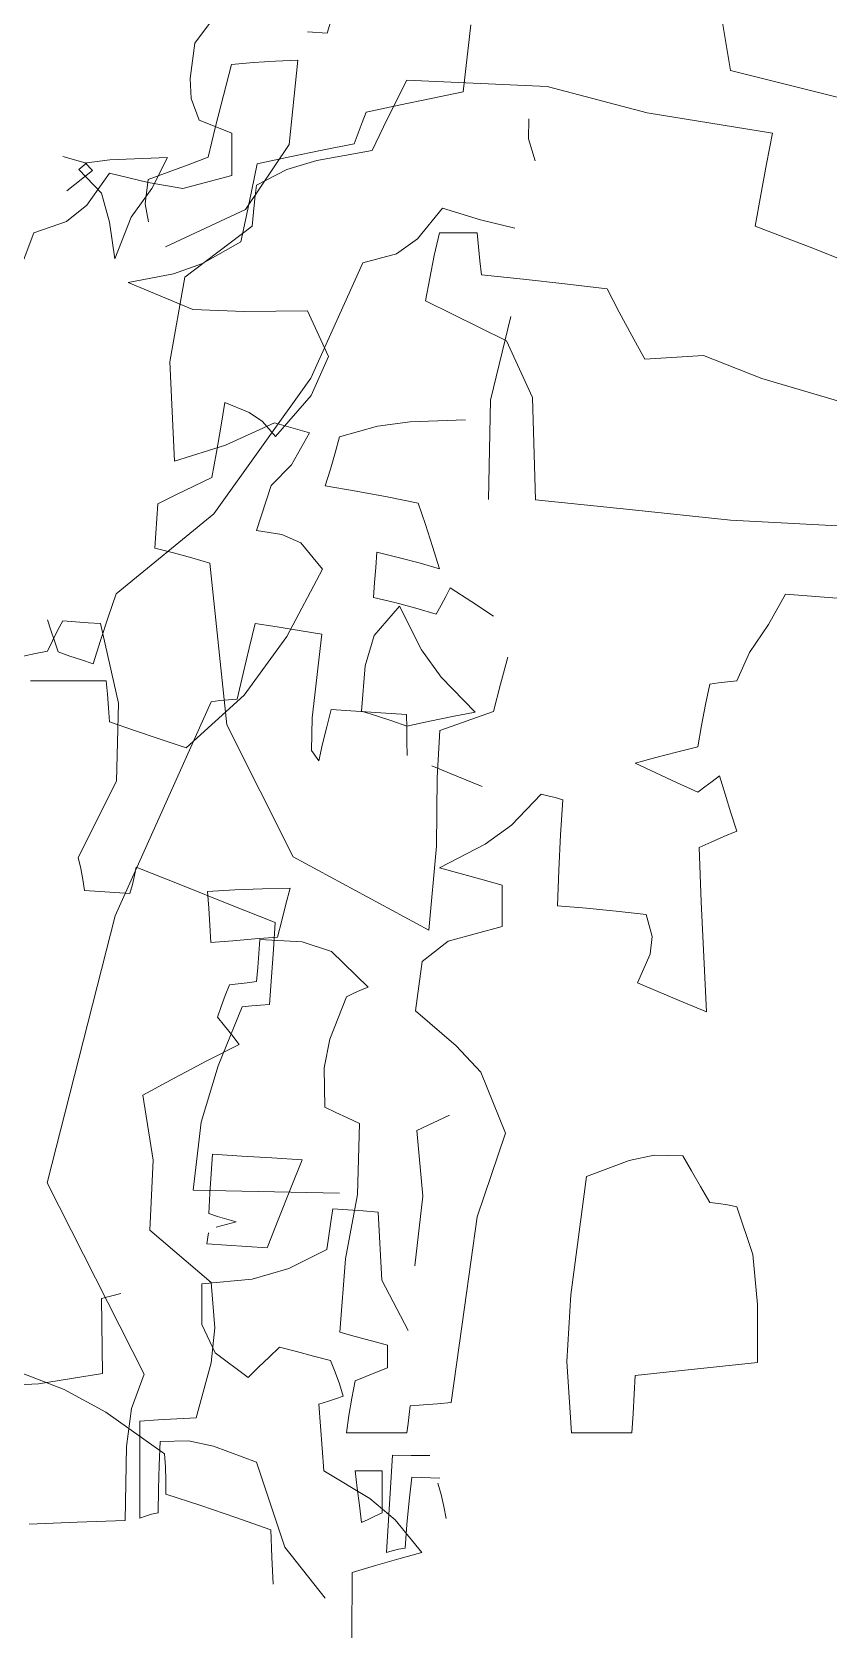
# Model space of a CAD drawing. Header units: millimetres. Extents: x 19901 to 59163, y 13732 to 30178.
# Drawn here: x 29759.9 to 29827.9, y 19464.8 to 19601.8 of the extents above; entities that cross this region are included whole.
import ezdxf

# ---------------------------------------------------------------- set-up
doc = ezdxf.new("R2010")
doc.units = ezdxf.units.MM
doc.layers.add('Vegetazione', color=53, linetype='Continuous', lineweight=9)
doc.layers.add('Verde', color=86, linetype='Continuous', lineweight=5)

msp = doc.modelspace()

# ---------------------------------------------------------------- linework, layer by layer
at = {"layer": 'Vegetazione', "linetype": 'Continuous'}
for p, q in [((29765.77, 19493.72), (29765.8, 19491.59)), ((29765.8, 19491.59), (29765.84, 19489.46)), ((29765.84, 19489.46), (29765.87, 19487.33)), ((29765.87, 19487.33), (29760.4, 19486.44)), ((29760.4, 19486.44), (29757.59, 19486.31))]:
    msp.add_line(p, q, dxfattribs=at)
at = {"layer": 'Verde', "linetype": 'Continuous'}
for p, q in [((29778.86, 19607.72), (29773.75, 19600.81)), ((29785.05, 19601.66), (29785.66, 19603.74)), ((29797.3, 19602.38), (29796.63, 19596.66)), ((29819.08, 19600.71), (29818.71, 19602.93)), ((29773.75, 19600.81), (29773.34, 19597.79)), ((29783.36, 19601.78), (29785.05, 19601.66)), ((29819.45, 19598.5), (29819.08, 19600.71)), ((29778.74, 19599.16), (29780.62, 19599.29)), ((29780.62, 19599.29), (29782.54, 19599.38)), ((29782.54, 19599.38), (29781.8, 19592.17)), ((29773.34, 19597.79), (29773.43, 19596.09)), ((29776.18, 19596.36), (29776.87, 19599)), ((29776.87, 19599), (29778.74, 19599.16)), ((29829, 19596.1), (29819.45, 19598.5)), ((29790.84, 19595.7), (29791.85, 19597.67)), ((29791.85, 19597.67), (29803.8, 19597.11)), ((29796.63, 19596.66), (29793.9, 19596.11)), ((29803.8, 19597.11), (29812.34, 19594.87)), ((29773.43, 19596.09), (29774.12, 19594.25)), ((29775.52, 19593.72), (29776.18, 19596.36)), ((29791.15, 19595.54), (29788.36, 19594.94)), ((29789.84, 19593.69), (29790.84, 19595.7)), ((29793.9, 19596.11), (29791.15, 19595.54)), ((29774.12, 19594.25), (29775.05, 19593.88)), ((29774.89, 19591.08), (29775.52, 19593.72)), ((29775.05, 19593.88), (29775.97, 19593.51)), ((29788.02, 19594.04), (29787.67, 19593.14)), ((29788.36, 19594.94), (29788.02, 19594.04)), ((29788.89, 19591.67), (29789.84, 19593.69)), ((29802.24, 19594.35), (29802.23, 19592.65)), ((29812.34, 19594.87), (29823.05, 19593.14)), ((29775.97, 19593.51), (29776.89, 19593.14)), ((29776.89, 19593.14), (29776.89, 19591.94)), ((29787.67, 19593.14), (29787.33, 19592.24)), ((29802.23, 19592.65), (29802.8, 19590.77)), ((29823.05, 19593.14), (29822.53, 19590.53)), ((29762.49, 19591.14), (29764.4, 19590.61)), ((29771.42, 19591.07), (29766.5, 19590.87)), ((29770.08, 19588.42), (29771.42, 19591.07)), ((29773.18, 19590.45), (29774.89, 19591.08)), ((29776.89, 19591.94), (29776.89, 19590.74)), ((29781.8, 19592.17), (29778.08, 19586.63)), ((29781.86, 19591.12), (29779.06, 19590.52)), ((29784.61, 19591.69), (29781.86, 19591.12)), ((29784.16, 19590.82), (29788.89, 19591.67)), ((29787.33, 19592.24), (29784.61, 19591.69)), ((29765.01, 19589.96), (29762.81, 19588.22)), ((29764.54, 19590.6), (29763.85, 19590.04)), ((29763.85, 19590.04), (29765.79, 19588.02)), ((29764.4, 19590.61), (29765.01, 19589.96)), ((29766.46, 19589.73), (29764.52, 19586.99)), ((29766.5, 19590.87), (29764.54, 19590.6)), ((29769.76, 19588.94), (29766.46, 19589.73)), ((29769.77, 19589.19), (29771.47, 19589.82)), ((29771.47, 19589.82), (29773.18, 19590.45)), ((29776.89, 19590.74), (29776.89, 19589.54)), ((29779.06, 19590.52), (29778.62, 19588.32)), ((29779.02, 19588.71), (29781.6, 19590.05)), ((29781.6, 19590.05), (29784.16, 19590.82)), ((29822.53, 19590.53), (29822.04, 19587.88)), ((29768.32, 19585.98), (29770.08, 19588.42)), ((29769.5, 19587.11), (29769.77, 19589.19)), ((29772.73, 19588.42), (29769.76, 19588.94)), ((29776.89, 19589.54), (29772.73, 19588.42)), ((29778.62, 19588.32), (29778.16, 19586.11)), ((29778.86, 19587.58), (29779.02, 19588.71)), ((29764.52, 19586.99), (29762.8, 19585.6)), ((29765.79, 19588.02), (29766.47, 19585.56)), ((29769.8, 19585.58), (29769.5, 19587.11)), ((29778.74, 19586.4), (29778.86, 19587.58)), ((29822.04, 19587.88), (29821.57, 19585.2)), ((29762.8, 19585.6), (29760, 19584.65)), ((29766.47, 19585.56), (29766.91, 19582.41)), ((29766.91, 19582.41), (29768.32, 19585.98)), ((29778.08, 19586.63), (29771.25, 19583.45)), ((29778.16, 19586.11), (29777.66, 19583.86)), ((29778.65, 19585.2), (29778.74, 19586.4)), ((29794.87, 19586.74), (29792.75, 19584.14)), ((29798.11, 19585.75), (29794.87, 19586.74)), ((29801.04, 19585.04), (29798.11, 19585.75)), ((29760, 19584.65), (29756.19, 19574.53)), ((29772.88, 19580.87), (29778.65, 19585.2)), ((29792.75, 19584.14), (29790.95, 19582.86)), ((29794.62, 19584.65), (29794.18, 19582.71)), ((29795.66, 19584.65), (29794.62, 19584.65)), ((29796.74, 19584.65), (29795.66, 19584.65)), ((29797.85, 19584.65), (29796.74, 19584.65)), ((29797.94, 19583.45), (29797.85, 19584.65)), ((29821.57, 19585.2), (29824, 19584.28)), ((29824, 19584.28), (29826.47, 19583.33)), ((29777.66, 19583.86), (29774.41, 19582.03)), ((29790.95, 19582.86), (29788.09, 19582.09)), ((29798.06, 19582.25), (29797.94, 19583.45)), ((29826.47, 19583.33), (29828.96, 19582.34)), ((29774.41, 19582.03), (29771.92, 19581.13)), ((29788.09, 19582.09), (29783.64, 19572.24)), ((29794.18, 19582.71), (29793.79, 19580.77)), ((29798.22, 19581.05), (29798.06, 19582.25)), ((29771.92, 19581.13), (29768.06, 19580.39)), ((29768.06, 19580.39), (29773.59, 19578.09)), ((29771.61, 19573.63), (29772.88, 19580.87)), ((29793.79, 19580.77), (29793.42, 19578.83)), ((29801.75, 19580.68), (29798.22, 19581.05)), ((29805.33, 19580.28), (29801.75, 19580.68)), ((29808.93, 19579.85), (29805.33, 19580.28)), ((29793.42, 19578.83), (29800.35, 19575.43)), ((29809.97, 19577.88), (29808.93, 19579.85)), ((29773.59, 19578.09), (29777.96, 19577.93)), ((29777.96, 19577.93), (29783.35, 19577.99)), ((29783.35, 19577.99), (29785.15, 19574.08)), ((29798.97, 19570.35), (29800.71, 19577.5)), ((29811.05, 19575.88), (29809.97, 19577.88)), ((29812.16, 19573.85), (29811.05, 19575.88)), ((29800.35, 19575.43), (29802.55, 19570.6)), ((29772, 19565.17), (29771.61, 19573.63)), ((29785.15, 19574.08), (29783.67, 19570.76)), ((29817.14, 19574.17), (29812.16, 19573.85)), ((29822.13, 19572.21), (29817.14, 19574.17)), ((29783.64, 19572.24), (29775.36, 19560.67)), ((29828.78, 19570.25), (29822.13, 19572.21)), ((29783.67, 19570.76), (29780.63, 19567.26)), ((29802.55, 19570.6), (29802.83, 19561.85)), ((29776.31, 19570.17), (29775.97, 19568.06)), ((29778.39, 19569.3), (29776.31, 19570.17)), ((29779.51, 19568.55), (29778.39, 19569.3)), ((29798.82, 19561.88), (29798.97, 19570.35)), ((29775.97, 19568.06), (29775.6, 19565.93)), ((29780.55, 19568.43), (29776.35, 19566.53)), ((29780.63, 19567.26), (29779.51, 19568.55)), ((29783.54, 19567.57), (29780.55, 19568.43)), ((29786.09, 19567.24), (29789.33, 19568.14)), ((29789.33, 19568.14), (29792.11, 19568.52)), ((29792.11, 19568.52), (29796.84, 19568.69)), ((29776.35, 19566.53), (29772, 19565.17)), ((29782, 19564.86), (29783.54, 19567.57)), ((29785.71, 19565.88), (29786.09, 19567.24)), ((29775.6, 19565.93), (29775.2, 19563.77)), ((29785.31, 19564.49), (29785.71, 19565.88)), ((29775.2, 19563.77), (29773.66, 19563.04)), ((29780.25, 19563.08), (29782, 19564.86)), ((29784.87, 19563.07), (29785.31, 19564.49)), ((29772.13, 19562.3), (29770.59, 19561.51)), ((29773.66, 19563.04), (29772.13, 19562.3)), ((29779.02, 19559.26), (29780.25, 19563.08)), ((29787.52, 19562.6), (29784.87, 19563.07)), ((29790.17, 19562.11), (29787.52, 19562.6)), ((29770.59, 19561.51), (29770.5, 19560.28)), ((29792.81, 19561.58), (29790.17, 19562.11)), ((29793.42, 19559.75), (29792.81, 19561.58)), ((29802.83, 19561.85), (29810.85, 19561.03)), ((29810.85, 19561.03), (29819.47, 19560.14)), ((29775.36, 19560.67), (29767.04, 19553.84)), ((29770.5, 19560.28), (29770.41, 19559.02)), ((29794.03, 19557.88), (29793.42, 19559.75)), ((29819.47, 19560.14), (29835.42, 19559.26)), ((29770.41, 19559.02), (29770.32, 19557.73)), ((29781.17, 19558.91), (29779.02, 19559.26)), ((29782.8, 19558.2), (29781.17, 19558.91)), ((29784.65, 19555.94), (29782.8, 19558.2)), ((29770.32, 19557.73), (29771.93, 19557.34)), ((29771.93, 19557.34), (29773.5, 19556.92)), ((29773.5, 19556.92), (29775.04, 19556.47)), ((29789.18, 19556.1), (29789.27, 19557.39)), ((29789.27, 19557.39), (29791.09, 19556.95)), ((29791.09, 19556.95), (29792.88, 19556.48)), ((29794.63, 19555.99), (29794.03, 19557.88)), ((29775.04, 19556.47), (29776.49, 19542.66)), ((29781.61, 19550.2), (29784.65, 19555.94)), ((29789.09, 19554.81), (29789.18, 19556.1)), ((29792.88, 19556.48), (29794.63, 19555.99)), ((29788.99, 19553.52), (29789.09, 19554.81)), ((29795.53, 19554.35), (29795.17, 19553.63)), ((29797.39, 19553.17), (29795.53, 19554.35)), ((29767.04, 19553.84), (29766.36, 19551.85)), ((29790.81, 19553.09), (29788.99, 19553.52)), ((29789.05, 19550.29), (29791.2, 19552.8)), ((29792.6, 19552.61), (29790.81, 19553.09)), ((29791.2, 19552.8), (29793.1, 19549.08)), ((29794.35, 19552.12), (29792.6, 19552.61)), ((29794.78, 19552.89), (29794.35, 19552.12)), ((29795.17, 19553.63), (29794.78, 19552.89)), ((29799.22, 19551.95), (29797.39, 19553.17)), ((29824.16, 19553.82), (29822.71, 19551.22)), ((29829.66, 19553.38), (29824.16, 19553.82)), ((29761.47, 19550.75), (29761.16, 19551.63)), ((29762.04, 19550.71), (29762.47, 19551.54)), ((29762.47, 19551.54), (29763.57, 19551.46)), ((29763.57, 19551.46), (29764.65, 19551.38)), ((29764.65, 19551.38), (29765.69, 19551.31)), ((29765.69, 19551.31), (29767.23, 19544.51)), ((29766.36, 19551.85), (29765.7, 19549.86)), ((29778.39, 19549.2), (29778.9, 19551.32)), ((29778.9, 19551.32), (29780.76, 19551.02)), ((29822.71, 19551.22), (29821.08, 19548.84)), ((29761.78, 19549.83), (29761.47, 19550.75)), ((29761.61, 19549.84), (29762.04, 19550.71)), ((29765.7, 19549.86), (29765.08, 19547.86)), ((29777.96, 19545.21), (29781.61, 19550.2)), ((29780.76, 19551.02), (29782.66, 19550.71)), ((29782.66, 19550.71), (29784.58, 19550.4)), ((29784.58, 19550.4), (29783.76, 19543.27)), ((29788.28, 19547.71), (29789.05, 19550.29)), ((29759.11, 19548.54), (29760.14, 19548.75)), ((29760.14, 19548.75), (29761.17, 19548.95)), ((29761.17, 19548.95), (29761.61, 19549.84)), ((29762.09, 19548.89), (29761.78, 19549.83)), ((29763.09, 19548.54), (29762.09, 19548.89)), ((29764.08, 19548.2), (29763.09, 19548.54)), ((29777.88, 19547.04), (29778.39, 19549.2)), ((29793.1, 19549.08), (29794.78, 19546.73)), ((29821.08, 19548.84), (29820.01, 19546.43)), ((29765.08, 19547.86), (29764.08, 19548.2)), ((29787.97, 19543.84), (29788.28, 19547.71)), ((29799.84, 19546.14), (29800.45, 19548.44)), ((29759.72, 19546.43), (29761.85, 19546.43)), ((29761.85, 19546.43), (29764, 19546.43)), ((29764, 19546.43), (29766.18, 19546.43)), ((29766.18, 19546.43), (29766.28, 19545.29)), ((29777.37, 19544.85), (29777.88, 19547.04)), ((29794.78, 19546.73), (29797.66, 19543.75)), ((29799.22, 19543.81), (29799.84, 19546.14)), ((29817.7, 19546.15), (29817.33, 19544.4)), ((29818.44, 19546.25), (29817.7, 19546.15)), ((29819.2, 19546.34), (29818.44, 19546.25)), ((29820.01, 19546.43), (29819.2, 19546.34)), ((29766.28, 19545.29), (29766.37, 19544.12)), ((29766.94, 19526.38), (29775.14, 19544.63)), ((29767.23, 19544.51), (29767.06, 19537.87)), ((29773.02, 19540.71), (29777.96, 19545.21)), ((29775.14, 19544.63), (29775.89, 19544.73)), ((29775.89, 19544.73), (29776.63, 19544.8)), ((29776.63, 19544.8), (29777.37, 19544.85)), ((29817.33, 19544.4), (29816.99, 19542.62)), ((29766.37, 19544.12), (29766.46, 19542.92)), ((29783.76, 19543.27), (29783.7, 19540.47)), ((29785, 19542.51), (29785.37, 19543.97)), ((29785.37, 19543.97), (29787.49, 19543.83)), ((29787.49, 19543.83), (29789.63, 19543.69)), ((29789.26, 19543.45), (29787.97, 19543.84)), ((29790.56, 19543.01), (29789.26, 19543.45)), ((29789.63, 19543.69), (29791.81, 19543.55)), ((29791.85, 19542.55), (29790.56, 19543.01)), ((29791.81, 19543.55), (29791.83, 19542.42)), ((29795.73, 19543.38), (29793.79, 19542.99)), ((29797.66, 19543.75), (29795.73, 19543.38)), ((29796.18, 19542.73), (29797.7, 19543.27)), ((29797.7, 19543.27), (29799.22, 19543.81)), ((29766.46, 19542.92), (29768.61, 19542.18)), ((29768.61, 19542.18), (29770.8, 19541.44)), ((29776.49, 19542.66), (29782.15, 19531.4)), ((29784.65, 19541.05), (29785, 19542.51)), ((29791.83, 19542.42), (29791.85, 19541.24)), ((29793.79, 19542.99), (29791.85, 19542.55)), ((29794.42, 19538.18), (29794.66, 19542.19)), ((29794.66, 19542.19), (29796.18, 19542.73)), ((29816.99, 19542.62), (29816.68, 19540.8)), ((29770.8, 19541.44), (29773.02, 19540.71)), ((29783.7, 19540.47), (29784.34, 19539.59)), ((29784.34, 19539.59), (29784.65, 19541.05)), ((29791.85, 19541.24), (29791.87, 19540.04)), ((29814.86, 19540.34), (29813.09, 19539.88)), ((29816.68, 19540.8), (29814.86, 19540.34)), ((29793.96, 19539.16), (29796.1, 19538.28)), ((29813.09, 19539.88), (29811.33, 19539.41)), ((29811.33, 19539.41), (29813.09, 19538.58)), ((29767.06, 19537.87), (29763.8, 19531.36)), ((29794.36, 19532.33), (29794.42, 19538.18)), ((29796.1, 19538.28), (29798.26, 19537.4)), ((29813.09, 19538.58), (29814.86, 19537.75)), ((29814.86, 19537.75), (29816.68, 19536.92)), ((29817.26, 19537.38), (29817.89, 19537.84)), ((29817.89, 19537.84), (29818.53, 19538.31)), ((29818.53, 19538.31), (29818.99, 19536.74)), ((29803.3, 19536.74), (29800.76, 19534.1)), ((29803.88, 19536.62), (29803.3, 19536.74)), ((29804.5, 19536.46), (29803.88, 19536.62)), ((29805.14, 19536.27), (29804.5, 19536.46)), ((29804.96, 19533.29), (29805.14, 19536.27)), ((29816.68, 19536.92), (29817.26, 19537.38)), ((29818.99, 19536.74), (29819.48, 19535.17)), ((29819.48, 19535.17), (29820.01, 19533.6)), ((29800.76, 19534.1), (29798.51, 19532.48)), ((29820.01, 19533.6), (29818.9, 19533.14)), ((29793.71, 19525.14), (29794.36, 19532.33)), ((29798.51, 19532.48), (29794.62, 19530.46)), ((29804.8, 19530.27), (29804.96, 19533.29)), ((29817.82, 19532.67), (29816.77, 19532.21)), ((29816.77, 19532.21), (29816.96, 19527.57)), ((29818.9, 19533.14), (29817.82, 19532.67)), ((29763.8, 19531.36), (29764.01, 19530.42)), ((29782.15, 19531.4), (29793.71, 19525.14)), ((29764.01, 19530.42), (29764.19, 19529.48)), ((29764.19, 19529.48), (29764.34, 19528.54)), ((29768.42, 19529.06), (29768.59, 19529.81)), ((29768.59, 19529.81), (29768.74, 19530.54)), ((29768.74, 19530.54), (29772.7, 19528.96)), ((29794.62, 19530.46), (29796.38, 19529.99)), ((29796.38, 19529.99), (29798.15, 19529.51)), ((29798.15, 19529.51), (29799.97, 19528.98)), ((29804.68, 19527.23), (29804.8, 19530.27)), ((29764.34, 19528.54), (29765.63, 19528.45)), ((29765.63, 19528.45), (29766.91, 19528.36)), ((29766.91, 19528.36), (29768.2, 19528.27)), ((29768.2, 19528.27), (29768.42, 19529.06)), ((29772.7, 19528.96), (29776.66, 19527.38)), ((29774.84, 19528.46), (29777.16, 19528.58)), ((29774.93, 19527.03), (29774.84, 19528.46)), ((29777.16, 19528.58), (29779.51, 19528.68)), ((29779.51, 19528.68), (29781.89, 19528.74)), ((29781.89, 19528.74), (29781.52, 19527.38)), ((29799.97, 19528.98), (29799.97, 19527.85)), ((29775.03, 19525.57), (29774.93, 19527.03)), ((29776.66, 19527.38), (29780.61, 19525.8)), ((29781.52, 19527.38), (29781.16, 19525.99)), ((29799.97, 19527.85), (29799.97, 19526.67)), ((29799.97, 19526.67), (29799.97, 19525.47)), ((29807.18, 19527.02), (29804.68, 19527.23)), ((29809.69, 19526.76), (29807.18, 19527.02)), ((29812.25, 19526.49), (29809.69, 19526.76)), ((29816.96, 19527.57), (29817.17, 19522.89)), ((29761.15, 19503.61), (29766.94, 19526.38)), ((29775.11, 19524.09), (29775.03, 19525.57)), ((29780.61, 19525.8), (29780.45, 19523.5)), ((29781.16, 19525.99), (29780.79, 19524.56)), ((29799.97, 19525.47), (29795.35, 19524.22)), ((29812.78, 19524.61), (29812.25, 19526.49)), ((29776.98, 19524.25), (29775.11, 19524.09)), ((29778.86, 19524.4), (29776.98, 19524.25)), ((29780.79, 19524.56), (29778.86, 19524.4)), ((29779.29, 19524.37), (29779.2, 19523.17)), ((29782.9, 19524.17), (29779.29, 19524.37)), ((29785.41, 19523.33), (29782.9, 19524.17)), ((29795.35, 19524.22), (29793.15, 19522.48)), ((29812.59, 19523.1), (29812.78, 19524.61)), ((29779.2, 19523.17), (29779.11, 19521.97)), ((29780.45, 19523.5), (29780.28, 19521.17)), ((29788.53, 19520.3), (29785.41, 19523.33)), ((29793.15, 19522.48), (29792.59, 19518.27)), ((29811.51, 19520.67), (29812.59, 19523.1)), ((29817.17, 19522.89), (29817.42, 19518.18)), ((29779.11, 19521.97), (29779.02, 19520.77)), ((29780.28, 19521.17), (29780.11, 19518.8)), ((29776.71, 19520.49), (29776.34, 19519.57)), ((29777.45, 19520.58), (29776.71, 19520.49)), ((29778.21, 19520.67), (29777.45, 19520.58)), ((29779.02, 19520.77), (29778.21, 19520.67)), ((29786.68, 19519.47), (29787.26, 19519.75)), ((29787.26, 19519.75), (29787.88, 19520.03)), ((29787.88, 19520.03), (29788.53, 19520.3)), ((29813.45, 19519.84), (29811.51, 19520.67)), ((29815.42, 19519.01), (29813.45, 19519.84)), ((29776, 19518.64), (29775.69, 19517.72)), ((29777.78, 19518.6), (29775.73, 19513.59)), ((29776.34, 19519.57), (29776, 19518.64)), ((29778.6, 19518.7), (29777.78, 19518.6)), ((29779.36, 19518.76), (29778.6, 19518.7)), ((29780.11, 19518.8), (29779.36, 19518.76)), ((29785.26, 19515.86), (29786.68, 19519.47)), ((29817.42, 19518.18), (29815.42, 19519.01)), ((29775.69, 19517.72), (29776.27, 19516.98)), ((29776.27, 19516.98), (29776.9, 19516.21)), ((29792.59, 19518.27), (29796.05, 19515.28)), ((29776.9, 19516.21), (29777.54, 19515.41)), ((29784.78, 19513.42), (29785.26, 19515.86)), ((29777.54, 19515.41), (29774.77, 19514)), ((29796.05, 19515.28), (29798.14, 19513.05)), ((29774.77, 19514), (29772.03, 19512.55)), ((29775.73, 19513.59), (29774.3, 19508.77)), ((29784.83, 19510.06), (29784.78, 19513.42)), ((29798.14, 19513.05), (29800.25, 19507.84)), ((29772.03, 19512.55), (29769.32, 19511.07)), ((29769.32, 19511.07), (29770.19, 19505.52)), ((29774.3, 19508.77), (29773.61, 19502.98)), ((29785.78, 19509.59), (29784.83, 19510.06)), ((29786.77, 19509.13), (29785.78, 19509.59)), ((29787.79, 19508.67), (29786.77, 19509.13)), ((29795.47, 19509.37), (29792.68, 19508.07)), ((29787.62, 19502.6), (29787.79, 19508.67)), ((29792.68, 19508.07), (29793.19, 19502.47)), ((29800.25, 19507.84), (29797.84, 19500.71)), ((29775.14, 19504.38), (29775.25, 19506.04)), ((29775.25, 19506.04), (29777.77, 19505.88)), ((29770.19, 19505.52), (29769.9, 19499.55)), ((29777.77, 19505.88), (29780.32, 19505.72)), ((29780.32, 19505.72), (29782.9, 19505.55)), ((29782.9, 19505.55), (29781.91, 19503.09)), ((29807.17, 19504.15), (29810.8, 19505.51)), ((29810.8, 19505.51), (29812.93, 19505.96)), ((29812.93, 19505.96), (29815.39, 19505.9)), ((29815.39, 19505.9), (29816.13, 19504.61)), ((29769.42, 19487.27), (29761.15, 19503.61)), ((29775.04, 19502.7), (29775.14, 19504.38)), ((29805.83, 19494.04), (29807.17, 19504.15)), ((29816.13, 19504.61), (29816.89, 19503.29)), ((29816.89, 19503.29), (29817.7, 19501.93)), ((29773.61, 19502.98), (29786.1, 19502.72)), ((29774.93, 19500.98), (29775.04, 19502.7)), ((29781.91, 19503.09), (29780.91, 19500.59)), ((29786.6, 19497.11), (29787.62, 19502.6)), ((29793.19, 19502.47), (29792.51, 19496.53)), ((29817.7, 19501.93), (29818.44, 19501.84)), ((29775.68, 19500.74), (29774.93, 19500.98)), ((29776.47, 19500.51), (29775.68, 19500.74)), ((29780.91, 19500.59), (29779.92, 19498.06)), ((29785.52, 19501.38), (29785.35, 19500.26)), ((29786.81, 19501.29), (29785.52, 19501.38)), ((29788.1, 19501.2), (29786.81, 19501.29)), ((29789.39, 19501.11), (29788.1, 19501.2)), ((29789.71, 19495.29), (29789.39, 19501.11)), ((29797.84, 19500.71), (29796.75, 19492.97)), ((29818.44, 19501.84), (29819.2, 19501.72)), ((29819.2, 19501.72), (29820.01, 19501.56)), ((29820.01, 19501.56), (29821.36, 19497.48)), ((29769.9, 19499.55), (29775.14, 19495.1)), ((29774.76, 19498.4), (29774.91, 19499.32)), ((29775.56, 19499.81), (29777.28, 19500.27)), ((29777.28, 19500.27), (29776.47, 19500.51)), ((29785.35, 19500.26), (29785.17, 19499.09)), ((29776.45, 19498.29), (29774.76, 19498.4)), ((29778.17, 19498.18), (29776.45, 19498.29)), ((29779.92, 19498.06), (29778.17, 19498.18)), ((29785, 19497.9), (29781.78, 19496.29)), ((29785.17, 19499.09), (29785, 19497.9)), ((29786.12, 19490.85), (29786.6, 19497.11)), ((29821.36, 19497.48), (29821.76, 19493.21)), ((29778.63, 19495.39), (29774.33, 19494.97)), ((29775.14, 19495.1), (29775.46, 19491.23)), ((29781.78, 19496.29), (29778.63, 19495.39)), ((29791.94, 19491.01), (29789.71, 19495.29)), ((29767.44, 19494.16), (29765.77, 19493.72)), ((29774.33, 19494.97), (29774.33, 19491.52)), ((29805.5, 19488.37), (29805.83, 19494.04)), ((29796.75, 19492.97), (29795.63, 19484.85)), ((29821.76, 19493.21), (29821.76, 19488.27)), ((29774.33, 19491.52), (29775.48, 19489.11)), ((29775.46, 19491.23), (29775.13, 19488.24)), ((29780.08, 19488.72), (29780.97, 19489.59)), ((29780.97, 19489.59), (29782.43, 19489.2)), ((29787.44, 19490.49), (29786.12, 19490.85)), ((29788.81, 19490.12), (29787.44, 19490.49)), ((29790.19, 19489.75), (29788.81, 19490.12)), ((29790.19, 19489.1), (29790.19, 19489.75)), ((29775.13, 19488.24), (29773.85, 19483.56)), ((29775.48, 19489.11), (29778.29, 19487)), ((29779.18, 19487.86), (29780.08, 19488.72)), ((29782.43, 19489.2), (29783.88, 19488.82)), ((29783.88, 19488.82), (29785.33, 19488.44)), ((29785.33, 19488.44), (29785.72, 19487.46)), ((29790.19, 19488.45), (29790.19, 19489.1)), ((29790.19, 19487.81), (29790.19, 19488.45)), ((29805.88, 19482.27), (29805.5, 19488.37)), ((29821.76, 19488.27), (29818.25, 19487.9)), ((29762.6, 19485.98), (29757.53, 19487.94)), ((29768.34, 19484.34), (29769.42, 19487.27)), ((29778.29, 19487), (29779.18, 19487.86)), ((29785.72, 19487.46), (29786.09, 19486.44)), ((29787.42, 19486.7), (29788.34, 19487.07)), ((29788.34, 19487.07), (29789.26, 19487.44)), ((29789.26, 19487.44), (29790.19, 19487.81)), ((29811.33, 19487.16), (29811.24, 19485.56)), ((29814.77, 19487.53), (29811.33, 19487.16)), ((29818.25, 19487.9), (29814.77, 19487.53)), ((29766.14, 19484.04), (29762.6, 19485.98)), ((29786.09, 19486.44), (29786.41, 19485.4)), ((29787.14, 19485.22), (29787.42, 19486.7)), ((29811.24, 19485.56), (29811.14, 19483.93)), ((29767.91, 19481.11), (29768.34, 19484.34)), ((29785.06, 19484.94), (29784.33, 19484.72)), ((29784.33, 19484.72), (29784.47, 19482.85)), ((29785.74, 19485.17), (29785.06, 19484.94)), ((29786.41, 19485.4), (29785.74, 19485.17)), ((29786.89, 19483.75), (29787.14, 19485.22)), ((29792.13, 19484.58), (29792.03, 19483.83)), ((29793.26, 19484.67), (29792.13, 19484.58)), ((29794.44, 19484.76), (29793.26, 19484.67)), ((29795.63, 19484.85), (29794.44, 19484.76)), ((29771.16, 19480.48), (29766.14, 19484.04)), ((29770.62, 19483.38), (29769.05, 19483.28)), ((29769.05, 19483.28), (29769.05, 19480.51)), ((29772.21, 19483.47), (29770.62, 19483.38)), ((29773.85, 19483.56), (29772.21, 19483.47)), ((29784.47, 19482.85), (29784.61, 19480.97)), ((29786.68, 19482.27), (29786.89, 19483.75)), ((29791.94, 19483.07), (29791.85, 19482.27)), ((29792.03, 19483.83), (29791.94, 19483.07)), ((29811.14, 19483.93), (29811.05, 19482.27)), ((29770.71, 19479.5), (29770.8, 19481.53)), ((29770.8, 19481.53), (29773.2, 19481.59)), ((29773.2, 19481.59), (29775.33, 19481.13)), ((29788.37, 19482.27), (29786.68, 19482.27)), ((29790.1, 19482.27), (29788.37, 19482.27)), ((29791.85, 19482.27), (29790.1, 19482.27)), ((29807.57, 19482.27), (29805.88, 19482.27)), ((29809.3, 19482.27), (29807.57, 19482.27)), ((29811.05, 19482.27), (29809.3, 19482.27)), ((29767.79, 19474.79), (29767.91, 19481.11)), ((29769.05, 19480.51), (29769.05, 19477.75)), ((29771.23, 19479.36), (29771.16, 19480.48)), ((29775.33, 19481.13), (29779.02, 19479.78)), ((29784.61, 19480.97), (29784.75, 19479.04)), ((29790.62, 19480.36), (29790.44, 19477.59)), ((29792.2, 19480.35), (29790.62, 19480.36)), ((29793.79, 19480.34), (29792.2, 19480.35)), ((29770.64, 19477.47), (29770.71, 19479.5)), ((29771.27, 19478.22), (29771.23, 19479.36)), ((29779.02, 19479.78), (29781.44, 19472.52)), ((29784.75, 19479.04), (29788.67, 19476.67)), ((29787.42, 19479.04), (29788.16, 19479.04)), ((29787.6, 19477.56), (29787.42, 19479.04)), ((29788.16, 19479.04), (29788.92, 19479.04)), ((29788.92, 19479.04), (29789.73, 19479.04)), ((29789.73, 19479.04), (29789.73, 19477.84)), ((29769.05, 19477.75), (29769.05, 19474.98)), ((29770.62, 19475.44), (29770.64, 19477.47)), ((29771.28, 19477.05), (29771.27, 19478.22)), ((29787.79, 19476.08), (29787.6, 19477.56)), ((29789.73, 19477.84), (29789.73, 19476.64)), ((29790.44, 19477.59), (29790.27, 19474.83)), ((29792.04, 19476.47), (29792.26, 19478.49)), ((29792.26, 19478.49), (29794.66, 19478.4)), ((29794.49, 19477.97), (29794.76, 19477)), ((29774.26, 19476.06), (29771.28, 19477.05)), ((29777.24, 19475.04), (29774.26, 19476.06)), ((29787.97, 19474.61), (29787.79, 19476.08)), ((29788.67, 19476.67), (29790.85, 19474.86)), ((29789.73, 19476.64), (29789.73, 19475.44)), ((29791.84, 19474.45), (29792.04, 19476.47)), ((29794.76, 19477), (29794.99, 19475.99)), ((29794.99, 19475.99), (29795.19, 19474.96)), ((29759.62, 19474.48), (29763.71, 19474.66)), ((29763.71, 19474.66), (29767.79, 19474.79)), ((29769.05, 19474.98), (29769.53, 19475.16)), ((29769.53, 19475.16), (29770.06, 19475.32)), ((29770.06, 19475.32), (29770.62, 19475.44)), ((29780.22, 19474), (29777.24, 19475.04)), ((29788.53, 19474.88), (29787.97, 19474.61)), ((29789.11, 19475.16), (29788.53, 19474.88)), ((29789.73, 19475.44), (29789.11, 19475.16)), ((29790.27, 19474.83), (29790.09, 19472.06)), ((29790.85, 19474.86), (29793.13, 19472.05)), ((29780.33, 19471.68), (29780.22, 19474)), ((29791.69, 19472.42), (29791.84, 19474.45)), ((29781.44, 19472.52), (29784.87, 19468.17)), ((29790.09, 19472.06), (29790.59, 19472.21)), ((29790.59, 19472.21), (29791.13, 19472.34)), ((29791.13, 19472.34), (29791.69, 19472.42)), ((29793.13, 19472.05), (29791.15, 19471.52)), ((29780.42, 19469.36), (29780.33, 19471.68)), ((29789.17, 19470.95), (29787.18, 19470.35)), ((29791.15, 19471.52), (29789.17, 19470.95)), ((29787.18, 19470.35), (29787.13, 19464.78))]:
    msp.add_line(p, q, dxfattribs=at)

doc.saveas('drawing.dxf')
